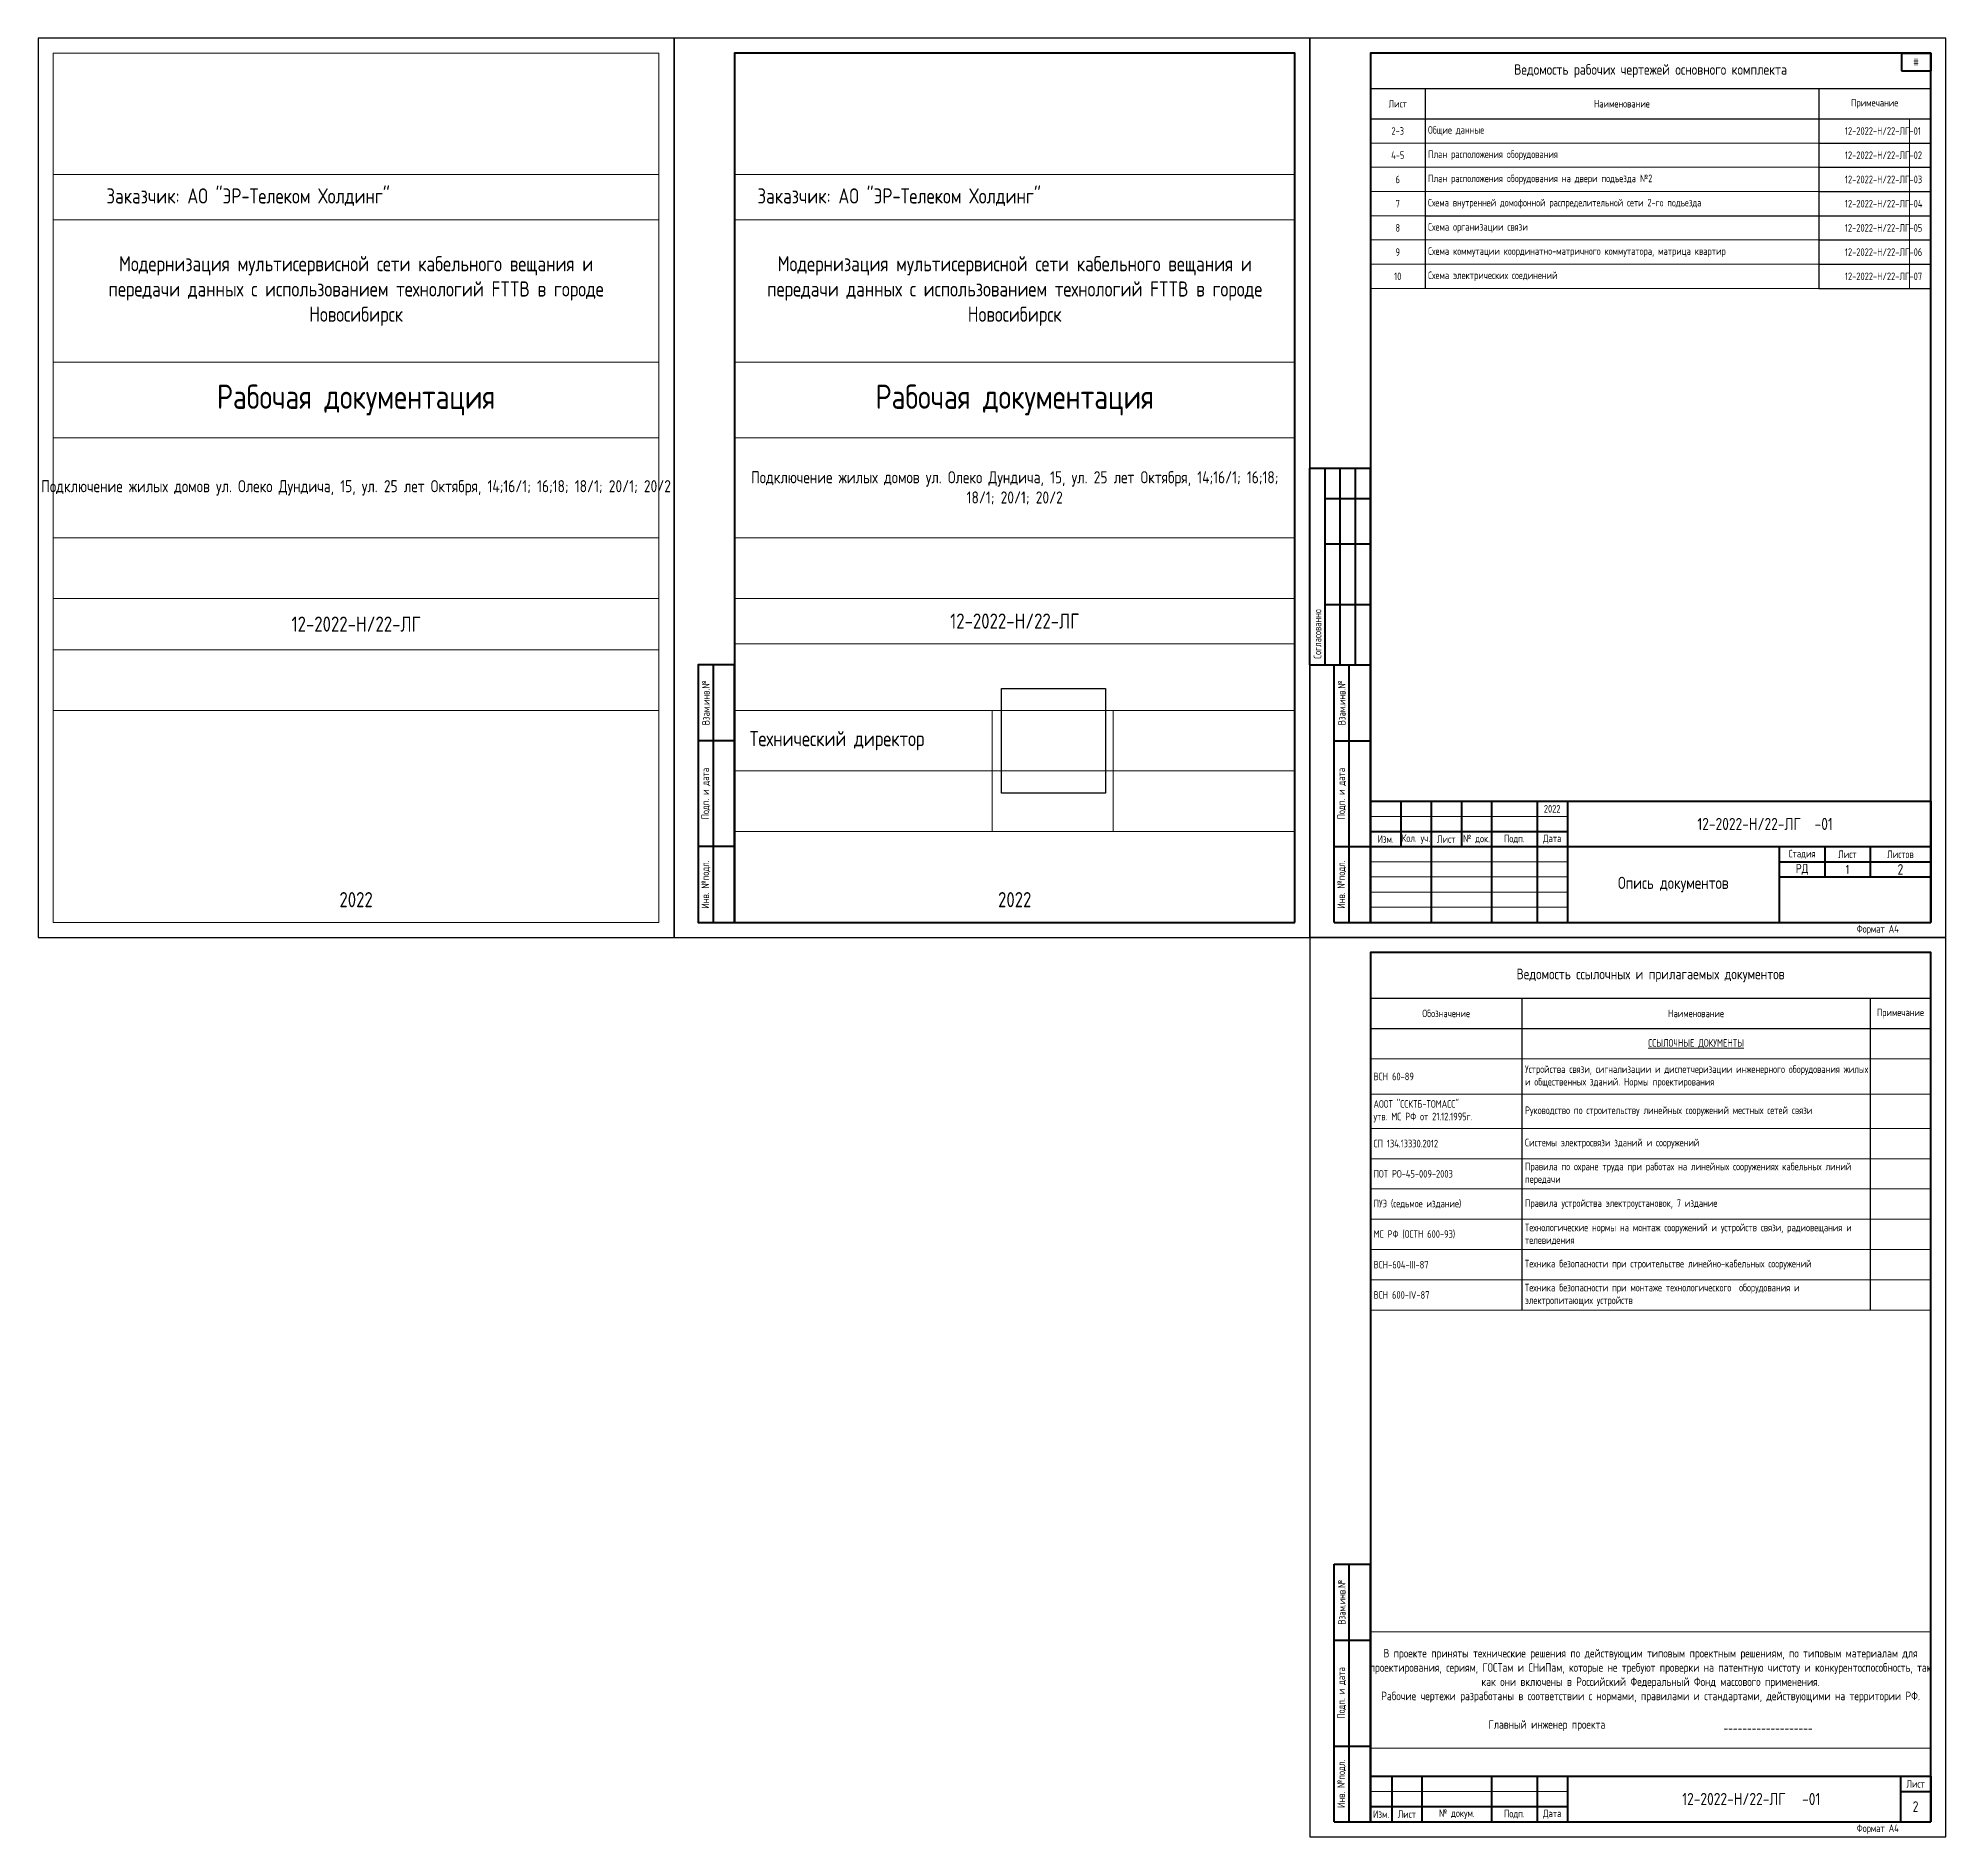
# Model space of a CAD drawing. Header units: millimetres. Extents: x -211 to 10565, y -2293 to 2244.
# Drawn here: x -211 to 419, y -814 to -220 of the extents above; entities that cross this region are included whole.
import ezdxf

# ---------------------------------------------------------------- set-up
doc = ezdxf.new("R2010")
doc.units = ezdxf.units.MM
doc.layers.add('(034) Оформление_0', color=7, linetype='Continuous', lineweight=9)
doc.layers.add('ВЭ', color=7, linetype='Continuous', plot=False)
doc.styles.get("Standard").update_dxf_attribs({"font": 'gost.TTF'})
picture_1 = doc.add_image_def('image1.jpg', size_in_pixel=(239, 241))

# ---------------------------------------------------------------- blocks, each defined once
blk = doc.blocks.new('*T161')
at = {"layer": '(034) Оформление_0', "lineweight": 30, "transparency": 16777216}
for p, q in [((0, 0), (185, 0)), ((0, 0), (0, -102.98)), ((50, 0), (50, -102.98)), ((165, 0), (165, -102.98)), ((185, 0), (185, -102.98)), ((0, -10), (185, -10))]:
    blk.add_line(p, q, dxfattribs=at)
at = {"layer": '(034) Оформление_0', "lineweight": 9, "transparency": 16777216}
for p, q in [((0, -20), (185, -20)), ((0, -31.67), (185, -31.67)), ((0, -42.98), (185, -42.98)), ((0, -52.98), (185, -52.98)), ((0, -62.98), (185, -62.98)), ((0, -72.98), (185, -72.98)), ((0, -82.98), (185, -82.98)), ((0, -92.98), (185, -92.98)), ((0, -102.98), (185, -102.98))]:
    blk.add_line(p, q, dxfattribs=at)
at = {"layer": '(034) Оформление_0', "color": 0, "transparency": 16777216, "char_height": 2.5}
for s, insert, width, attachment_point in [('Обозначение', (25, -5), 50, 5), ('Наименование', (107.5, -5), 115, 5), ('Примечание', (175, -5), 20, 5), ('{\\LССЫЛОЧНЫЕ ДОКУМЕНТЫ}', (107.5, -15), 115, 5), ('ВСН 60-89', (1, -25.83), 48, 4), ('Устройства связи, сигнализации и диспетчеризации инженерного оборудования жилых и общественных зданий. Нормы проектирования', (51, -25.83), 113, 4), ('АООТ "ССКТБ-ТОМАСС"    \\Pутв. МС РФ от 21.12.1995г.', (1, -37.32), 48, 4), ('Руководство по строительству линейных сооружений местных сетей связи', (51, -37.32), 113, 4), ('СП 134.13330.2012', (1, -47.98), 48, 4), ('Системы электросвязи зданий и сооружений', (51, -47.98), 113, 4), ('Правила по охране труда при работах на линейных сооружениях кабельных линий передачи', (51, -57.98), 113, 4), ('ПОТ РО-45-009-2003', (1, -57.98), 48, 4), ('ПУЭ (седьмое издание)', (1, -67.98), 48, 4), ('Правила устройства электроустановок, 7 издание', (51, -67.98), 113, 4), ('Технологические нормы на монтаж сооружений и устройств связи, радиовещания и телевидения', (51, -77.98), 113, 4), ('МС РФ (ОСТН 600-93)', (1, -77.98), 48, 4), ('ВСН-604-III-87', (1, -87.98), 48, 4), ('Техника безопасности при строительстве линейно-кабельных сооружений', (51, -87.98), 113, 4), ('Техника безопасности при монтаже технологического  оборудования и электропитающих устройств ', (51, -97.98), 113, 4), ('ВСН 600-IV-87', (1, -97.98), 48, 4)]:
    blk.add_mtext(s, dxfattribs=dict(at, insert=insert, width=width, attachment_point=attachment_point))
blk = doc.blocks.new('*T162')
at = {"layer": 'Defpoints', "color": 8, "linetype": 'ByBlock', "lineweight": 0, "transparency": 16777216}
for p, q in [((0, 0), (185, 0)), ((0, 0), (0, -38.5)), ((185, 0), (185, -38.5)), ((0, -38.5), (185, -38.5))]:
    blk.add_line(p, q, dxfattribs=at)
at = {"color": 0, "transparency": 16777216, "insert": (92.5, -19.25), "char_height": 2.82222, "width": 185, "attachment_point": 5}
blk.add_mtext('{\\fGOST|b0|i0|c0;В проекте приняты технические решения по действующим типовым проектным решениям, по типовым материалам для проектирования, сериям, ГОСТам и СНиПам, которые не требуют проверки на патентную чистоту и конкурентоспособность, так как они включены в Российский Федеральный Фонд массового применения.^JРабочие чертежи разработаны в соответствии с нормами, правилами и стандартами, действующими на территории РФ.^J^JГлавный инженер проекта                           ___________________                        ', dxfattribs=at)
blk = doc.blocks.new('*T325')
at = {"layer": '(034) Оформление_0', "lineweight": 60, "transparency": 16777216}
for p, q in [((0, 0), (185, 0)), ((0, 0), (0, -15)), ((7, 0), (7, -15)), ((17, 0), (17, -15)), ((40, 0), (40, -15)), ((55, 0), (55, -15)), ((65, 0), (65, -15)), ((175, 0), (175, -15)), ((185, 0), (185, -15)), ((175, -5), (185, -5)), ((0, -10), (65, -10)), ((0, -15), (185, -15))]:
    blk.add_line(p, q, dxfattribs=at)
at = {"layer": '(034) Оформление_0', "transparency": 16777216}
blk.add_line((0, -5), (65, -5), dxfattribs=at)
at = {"layer": '(034) Оформление_0', "color": 0, "lineweight": 60, "transparency": 16777216, "attachment_point": 5}
for s, insert, char_height, width in [('{\\fGOST|b0|i0|c0;12-2022-Н/22-ЛГ', (120, -7.5), 4, 110), ('Лист', (180, -2.5), 2.5, 10), ('Изм.', (3.5, -12.5), 2.5, 7), ('Лист', (12, -12.5), 2.5, 10), ('№ докум.', (28.5, -12.5), 2.5, 21), ('Подп.', (47.5, -12.5), 2.5, 15), ('Дата', (60, -12.5), 2.5, 10)]:
    blk.add_mtext(s, dxfattribs=dict(at, insert=insert, char_height=char_height, width=width))
blk = doc.blocks.new('*U324')
blk.add_blockref('*T325', (-185, 15))
blk = doc.blocks.new('*T383')
at = {"layer": '(034) Оформление_0', "color": 0, "lineweight": 60, "transparency": 16777216}
for p, q in [((0, 0), (0, 85)), ((0, 85), (12, 85)), ((5, 0), (5, 85)), ((12, 0), (12, 85)), ((0, 60), (12, 60)), ((0, 25), (12, 25)), ((0, 0), (12, 0))]:
    blk.add_line(p, q, dxfattribs=at)
at = {"layer": '(034) Оформление_0', "color": 0, "transparency": 16777216, "char_height": 2.5, "attachment_point": 5, "rotation": 90}
for s, insert, width in [('{\\C256;Взам.инв.№\\P}', (2.5, 72.5), 25), ('{\\C256;Подп. и дата\\P}', (2.5, 42.5), 35), ('{\\C256;Инв. №подл.\\P}', (2.5, 12.5), 25)]:
    blk.add_mtext(s, dxfattribs=dict(at, insert=insert, width=width))
blk = doc.blocks.new('*U382')
at = {"layer": '(034) Оформление_0'}
blk.add_lwpolyline([(210, 297), (0, 297), (0, 0), (210, 0)], close=True, dxfattribs=at)
at = {"layer": '(034) Оформление_0', "lineweight": 60}
blk.add_lwpolyline([(205, 5), (205, 292), (20, 292), (20, 5)], close=True, dxfattribs=at)
for name, p in [('*T383', (8, 5)), ('*U324', (205, 5))]:
    blk.add_blockref(name, p)
at = {"insert": (187.5, 2.5), "char_height": 2.5, "width": 35, "attachment_point": 5}
blk.add_mtext('Формат А4', dxfattribs=at)
blk = doc.blocks.new('*T178')
at = {"layer": '(034) Оформление_0', "lineweight": 60, "transparency": 16777216}
for p, q in [((0, 0), (185, 0)), ((0, 0), (0, -40)), ((10, 0), (10, -15)), ((20, 0), (20, -40)), ((30, 0), (30, -15)), ((40, 0), (40, -40)), ((55, 0), (55, -40)), ((65, 0), (65, -40)), ((185, 0), (185, -40)), ((0, -10), (65, -10)), ((0, -15), (185, -15)), ((135, -15), (135, -40)), ((150, -15), (150, -25)), ((165, -15), (165, -25)), ((135, -20), (185, -20)), ((135, -25), (185, -25)), ((0, -40), (185, -40))]:
    blk.add_line(p, q, dxfattribs=at)
at = {"layer": '(034) Оформление_0', "transparency": 16777216}
for p, q in [((0, -5), (65, -5)), ((0, -20), (65, -20)), ((0, -25), (65, -25)), ((0, -30), (65, -30)), ((0, -35), (65, -35))]:
    blk.add_line(p, q, dxfattribs=at)
at = {"layer": '(034) Оформление_0', "color": 0, "lineweight": 50, "transparency": 16777216, "attachment_point": 5}
for s, insert, char_height, width in [('2022', (60, -2.5), 2.5, 10), ('{\\fGOST|b0|i0|c0;12-2022-Н/22-ЛГ', (125, -7.5), 4, 120), ('Изм.', (5, -12.5), 2.5, 10), ('Кол. уч.', (15, -12.5), 2.5, 10), ('Лист', (25, -12.5), 2.5, 10), ('№ док.', (35, -12.5), 2.5, 10), ('Подп.', (47.5, -12.5), 2.5, 15), ('Дата', (60, -12.5), 2.5, 10), ('Стадия', (142.5, -17.5), 2.5, 15), ('Лист', (157.5, -17.5), 2.5, 15), ('Листов', (175, -17.5), 2.5, 20), ('Опись документов', (100, -27.5), 4, 70), ('РД', (142.5, -22.5), 3, 15), ('1', (157.5, -22.5), 3, 15), ('{\\fGOST|b0|i0|c0;', (160, -32.5), 3.5, 50)]:
    blk.add_mtext(s, dxfattribs=dict(at, insert=insert, char_height=char_height, width=width))
blk = doc.blocks.new('*T179')
at = {"layer": '(034) Оформление_0', "color": 0, "lineweight": 60, "transparency": 16777216}
for p, q in [((0, 0), (0, 65)), ((0, 65), (20, 65)), ((5, 0), (5, 65)), ((10, 0), (10, 65)), ((15, 0), (15, 65)), ((20, 0), (20, 65)), ((5, 55), (20, 55)), ((5, 40), (20, 40)), ((5, 20), (20, 20)), ((0, 0), (20, 0))]:
    blk.add_line(p, q, dxfattribs=at)
at = {"layer": '(034) Оформление_0', "color": 0, "transparency": 16777216, "insert": (2.5, 2), "char_height": 2.5, "width": 61, "attachment_point": 4, "rotation": 90}
blk.add_mtext('Согласованно', dxfattribs=at)
blk = doc.blocks.new('*T180')
at = {"layer": '(034) Оформление_0', "color": 0, "lineweight": 60, "transparency": 16777216}
for p, q in [((0, 0), (0, 85)), ((0, 85), (12, 85)), ((5, 0), (5, 85)), ((12, 0), (12, 85)), ((0, 60), (12, 60)), ((0, 25), (12, 25)), ((0, 0), (12, 0))]:
    blk.add_line(p, q, dxfattribs=at)
at = {"layer": '(034) Оформление_0', "color": 0, "transparency": 16777216, "char_height": 2.5, "attachment_point": 5, "rotation": 90}
for s, insert, width in [('{\\C256;Взам.инв.№\\P}', (2.5, 72.5), 25), ('{\\C256;Подп. и дата\\P}', (2.5, 42.5), 35), ('{\\C256;Инв. №подл.\\P}', (2.5, 12.5), 25)]:
    blk.add_mtext(s, dxfattribs=dict(at, insert=insert, width=width))
blk = doc.blocks.new('*T181')
at = {"lineweight": 60, "transparency": 16777216}
for p, q in [((0, 0), (9.69, 0)), ((0, 0), (0, -5.814)), ((9.69, 0), (9.69, -5.814)), ((0, -5.814), (9.69, -5.814))]:
    blk.add_line(p, q, dxfattribs=at)
at = {"color": 0, "transparency": 16777216, "insert": (4.845, -2.907), "char_height": 2.5, "width": 9.69, "attachment_point": 5}
blk.add_mtext('#', dxfattribs=at)
blk = doc.blocks.new('*U177')
at = {"layer": '(034) Оформление_0'}
blk.add_lwpolyline([(210, 297), (0, 297), (0, 0), (210, 0)], close=True, dxfattribs=at)
at = {"layer": '(034) Оформление_0', "lineweight": 60}
blk.add_lwpolyline([(205, 5), (205, 292), (20, 292), (20, 5)], close=True, dxfattribs=at)
for name, p in [('*T181', (195.31, 292)), ('*T179', (0, 90)), ('*T180', (8, 5)), ('*T178', (20, 45))]:
    blk.add_blockref(name, p)
at = {"insert": (187.5, 2.5), "char_height": 2.5, "width": 35, "attachment_point": 5}
blk.add_mtext('Формат А4', dxfattribs=at)
blk = doc.blocks.new('*U326')
at = {"layer": '(034) Оформление_0', "lineweight": 60}
for p, q in [((20, 90), (8, 90)), ((13, 5), (13, 90)), ((20, 65), (8, 65)), ((20, 30), (8, 30))]:
    blk.add_line(p, q, dxfattribs=at)
at = {"layer": '(034) Оформление_0'}
blk.add_lwpolyline([(210, 297), (0, 297), (0, 0), (210, 0)], close=True, dxfattribs=at)
at = {"layer": '(034) Оформление_0', "lineweight": 60}
for points in [[(205, 5), (205, 292), (20, 292), (20, 5)], [(20, 90), (8, 90), (8, 5), (20, 5)]]:
    blk.add_lwpolyline(points, close=True, dxfattribs=at)
at = {"layer": '(034) Оформление_0', "char_height": 2.5, "attachment_point": 5, "rotation": 90}
for s, insert, width in [('Взам.инв.№', (10.5, 77.5), 25), ('Подп. и дата', (10.5, 47.5), 35), ('Инв. №подл.', (10.5, 17.5), 25)]:
    blk.add_mtext(s, dxfattribs=dict(at, insert=insert, width=width))
blk = doc.blocks.new('*T343')
at = {"layer": 'Defpoints', "color": 8, "linetype": 'ByBlock', "lineweight": 0, "transparency": 16777216}
for p, q in [((0, 0), (185, 0)), ((0, 0), (0, -287)), ((185, 0), (185, -287)), ((0, -40), (185, -40)), ((0, -55), (185, -55)), ((0, -102), (185, -102)), ((0, -127), (185, -127)), ((0, -160), (185, -160)), ((0, -180), (185, -180)), ((0, -195), (185, -195)), ((0, -217), (185, -217)), ((85, -217), (85, -257)), ((125, -217), (125, -257)), ((0, -237), (185, -237)), ((0, -257), (185, -257)), ((0, -287), (185, -287))]:
    blk.add_line(p, q, dxfattribs=at)
at = {"color": 0, "transparency": 16777216}
for s, insert, char_height, width, attachment_point in [('{\\fGOST|b0|i0|c0;', (92.5, -20), 8, 185, 5), ('{\\C256; Заказчик: АО "ЭР-Телеком Холдинг"}', (5, -47.5), 5, 175, 4), ('{\\fGOST|b0|i0|c0;Модернизация мультисервисной сети кабельного вещания и передачи данных с использованием технологий FTTB в городе Новосибирск', (92.5, -78.5), 5, 175, 5), ('Рабочая документация', (92.5, -114.5), 8, 175, 5), ('{\\fGOST|b0|i0|c0;Подключение жилых домов ул. Олеко Дундича, 15, ул. 25 лет Октября, 14;16/1; 16;18; 18/1; 20/1; 20/2', (92.5, -143.5), 4, 181, 5), ('{\\fGOST|b0|i0|c0;', (92.5, -170), 4, 185, 5), ('{\\fGOST|b0|i0|c0;12-2022-Н/22-ЛГ', (92.5, -187.5), 5, 185, 5), ('{\\fGOST|b0|i0|c0;Технический директор', (5, -227), 5, 75, 4), ('{\\fGOST|b0|i0|c0;', (105, -227), 5, 38, 5), ('{\\fGOST|b0|i0|c0; ', (180, -227), 5, 50, 6), ('{\\fGOST|b0|i0|c0;', (5, -247), 5, 75, 4), ('{\\fGOST|b0|i0|c0;', (86, -247), 5, 38, 4), ('{\\fGOST|b0|i0|c0;', (180, -247), 5, 50, 6), ('{\\fGOST|b0|i0|c0;2022', (92.5, -282), 5, 185, 8)]:
    blk.add_mtext(s, dxfattribs=dict(at, insert=insert, char_height=char_height, width=width, attachment_point=attachment_point))
blk = doc.blocks.new('*T344')
at = {"layer": 'Defpoints', "color": 8, "linetype": 'ByBlock', "lineweight": 0, "transparency": 16777216}
for p, q in [((0, 0), (200, 0)), ((0, 0), (0, -287)), ((200, 0), (200, -287)), ((0, -40), (200, -40)), ((0, -55), (200, -55)), ((0, -102), (200, -102)), ((0, -127), (200, -127)), ((0, -160), (200, -160)), ((0, -180), (200, -180)), ((0, -197), (200, -197)), ((0, -217), (200, -217)), ((0, -287), (200, -287))]:
    blk.add_line(p, q, dxfattribs=at)
at = {"color": 0, "transparency": 16777216}
for s, insert, char_height, width, attachment_point in [('{\\fGOST|b0|i0|c0;', (100, -20), 8, 200, 5), ('{\\C256; Заказчик: АО "ЭР-Телеком Холдинг"}', (15, -47.5), 5, 170, 4), ('{\\fGOST|b0|i0|c0;Модернизация мультисервисной сети кабельного вещания и передачи данных с использованием технологий FTTB в городе Новосибирск', (100, -78.5), 5, 170, 5), ('Рабочая документация', (100, -114.5), 8, 190, 5), ('{\\fGOST|b0|i0|c0;Подключение жилых домов ул. Олеко Дундича, 15, ул. 25 лет Октября, 14;16/1; 16;18; 18/1; 20/1; 20/2', (100, -143.5), 4, 200, 5), ('{\\fGOST|b0|i0|c0;', (100, -170), 4, 200, 5), ('{\\fGOST|b0|i0|c0;12-2022-Н/22-ЛГ', (100, -188.5), 5, 200, 5), ('{\\fGOST|b0|i0|c0;2022', (100, -282), 5, 200, 8)]:
    blk.add_mtext(s, dxfattribs=dict(at, insert=insert, char_height=char_height, width=width, attachment_point=attachment_point))
blk = doc.blocks.new('A$C7FEC63E8')
at = {"color": 7, "true_color": 0xffffff}
image = blk.add_image(picture_1, insert=(108.18, 47.67), size_in_units=(34.28, 34.57), dxfattribs=at)
image.dxf.flags = 7
blk = doc.blocks.new('*T345')
at = {"layer": '(034) Оформление_0', "lineweight": 30, "transparency": 16777216}
for p, q in [((0, 0), (185, 0)), ((0, 0), (0, -66)), ((18, 0), (18, -66)), ((148, 0), (148, -66)), ((185, 0), (185, -10)), ((0, -10), (185, -10))]:
    blk.add_line(p, q, dxfattribs=at)
at = {"layer": '(034) Оформление_0', "lineweight": -2, "transparency": 16777216}
for p, q in [((185, -10), (185, -66)), ((148, -18), (185, -18)), ((148, -26), (185, -26)), ((148, -34), (185, -34)), ((18, -42), (185, -42)), ((148, -50), (185, -50)), ((148, -58), (185, -58)), ((148, -66), (185, -66))]:
    blk.add_line(p, q, dxfattribs=at)
at = {"layer": '(034) Оформление_0', "lineweight": 9, "transparency": 16777216}
for p, q in [((0, -18), (148, -18)), ((0, -26), (148, -26)), ((0, -34), (148, -34)), ((0, -42), (18, -42)), ((0, -50), (148, -50)), ((0, -58), (148, -58)), ((0, -66), (148, -66))]:
    blk.add_line(p, q, dxfattribs=at)
at = {"layer": 'Defpoints', "color": 8, "linetype": 'ByBlock', "lineweight": 0, "transparency": 16777216}
blk.add_line((178, -10), (178, -66), dxfattribs=at)
at = {"layer": '(034) Оформление_0', "color": 0, "transparency": 16777216}
for s, insert, char_height, width, attachment_point in [('Лист', (9, -5), 2.5, 18, 5), ('Наименование', (83, -5), 2.5, 130, 5), ('Примечание', (166.5, -5), 2.5, 37, 5), ('{\\C256;Общие данные}', (19, -14), 2.5, 128, 4), ('2-3', (9, -14), 2.5, 18, 5), ('{\\fGOST|b0|i0|c0;12-2022-Н/22-ЛГ', (178, -14), 2.5, 30, 6), ('-01', (178, -14), 2.5, 7, 4), ('4-5', (9, -22), 2.5, 18, 5), ('План расположения оборудования', (19, -22), 2.5, 128, 4), ('{\\fGOST|b0|i0|c0;12-2022-Н/22-ЛГ', (178, -22), 2.5, 30, 6), ('-02', (178, -22), 2.5, 7, 4), ('6', (9, -30), 2.5, 18, 5), ('План расположения оборудования на двери подъезда №2', (19, -30), 2.5, 128, 4), ('{\\fGOST|b0|i0|c0;12-2022-Н/22-ЛГ', (178, -30), 2.5, 30, 6), ('-03', (178, -30), 2.5, 7, 4), ('7', (9, -38), 2.5, 18, 5), ('{\\fGOST|b0|i0|c0;Схема внутренней домофонной распределительной сети 2-го подъезда', (19, -38), 2.4694, 128, 4), ('{\\fGOST|b0|i0|c0;12-2022-Н/22-ЛГ', (178, -38), 2.5, 30, 6), ('-04', (178, -38), 2.5, 7, 4), ('8', (9, -46), 2.5, 18, 5), ('Схема организации связи', (19, -46), 2.5, 128, 4), ('{\\fGOST|b0|i0|c0;12-2022-Н/22-ЛГ', (178, -46), 2.5, 30, 6), ('-05', (178, -46), 2.5, 7, 4), ('9', (9, -54), 2.5, 18, 5), ('Схема коммутации координатно-матричного коммутатора, матрица квартир', (19, -54), 2.5, 128, 4), ('{\\fGOST|b0|i0|c0;12-2022-Н/22-ЛГ', (178, -54), 2.5, 30, 6), ('-06', (178, -54), 2.5, 7, 4), ('10', (9, -62), 2.5, 18, 5), ('Схема электрических соединений', (19, -62), 2.5, 128, 4), ('{\\fGOST|b0|i0|c0;12-2022-Н/22-ЛГ', (178, -62), 2.5, 30, 6), ('-07', (178, -62), 2.5, 7, 4)]:
    blk.add_mtext(s, dxfattribs=dict(at, insert=insert, char_height=char_height, width=width, attachment_point=attachment_point))

msp = doc.modelspace()

# ---------------------------------------------------------------- linework, layer by layer
at = {"layer": 'ВЭ'}
for points in [[(-210.72, -516.91), (-0.72, -516.91), (-0.72, -219.91), (-210.72, -219.91)], [(-0.72, -516.91), (209.28, -516.91), (209.28, -219.91), (-0.72, -219.91)], [(209.28, -516.91), (419.28, -516.91), (419.28, -219.91), (209.28, -219.91)], [(209.28, -813.91), (419.28, -813.91), (419.28, -516.91), (209.28, -516.91)]]:
    msp.add_lwpolyline(points, close=True, dxfattribs=at)

# ---------------------------------------------------------------- block references
at = {"layer": '(034) Оформление_0'}
msp.add_blockref('*U326', (-0.72, -516.91), dxfattribs=at)
for name, p in [('*U177', (209.28, -516.91)), ('*T344', (-205.72, -224.91)), ('*T343', (19.28, -224.91)), ('*T345', (229.28, -236.56)), ('A$C7FEC63E8', (-0.72, -516.91)), ('*U382', (209.28, -813.91)), ('*T161', (229.28, -536.97)), ('*T162', (229.28, -746.16))]:
    msp.add_blockref(name, p)

# ---------------------------------------------------------------- texts
for s, insert, char_height, width, attachment_point in [('Ведомость рабочих чертежей основного комплекта ', (321.78, -230.73), 3.5, 185, 5), ('-01', (375.94, -479.41), 4, 42.636, 4), ('2', (404.28, -494.41), 3.5, 20, 5), ('Ведомость ссылочных и прилагаемых документов', (321.78, -529.44), 3.5, 185, 5), ('-01', (371.81, -801.41), 4, 42.636, 4), ('2', (409.28, -803.91), 3.5, 10, 5)]:
    msp.add_mtext(s, dxfattribs=dict(at, insert=insert, char_height=char_height, width=width, attachment_point=attachment_point))

doc.saveas('drawing.dxf')
